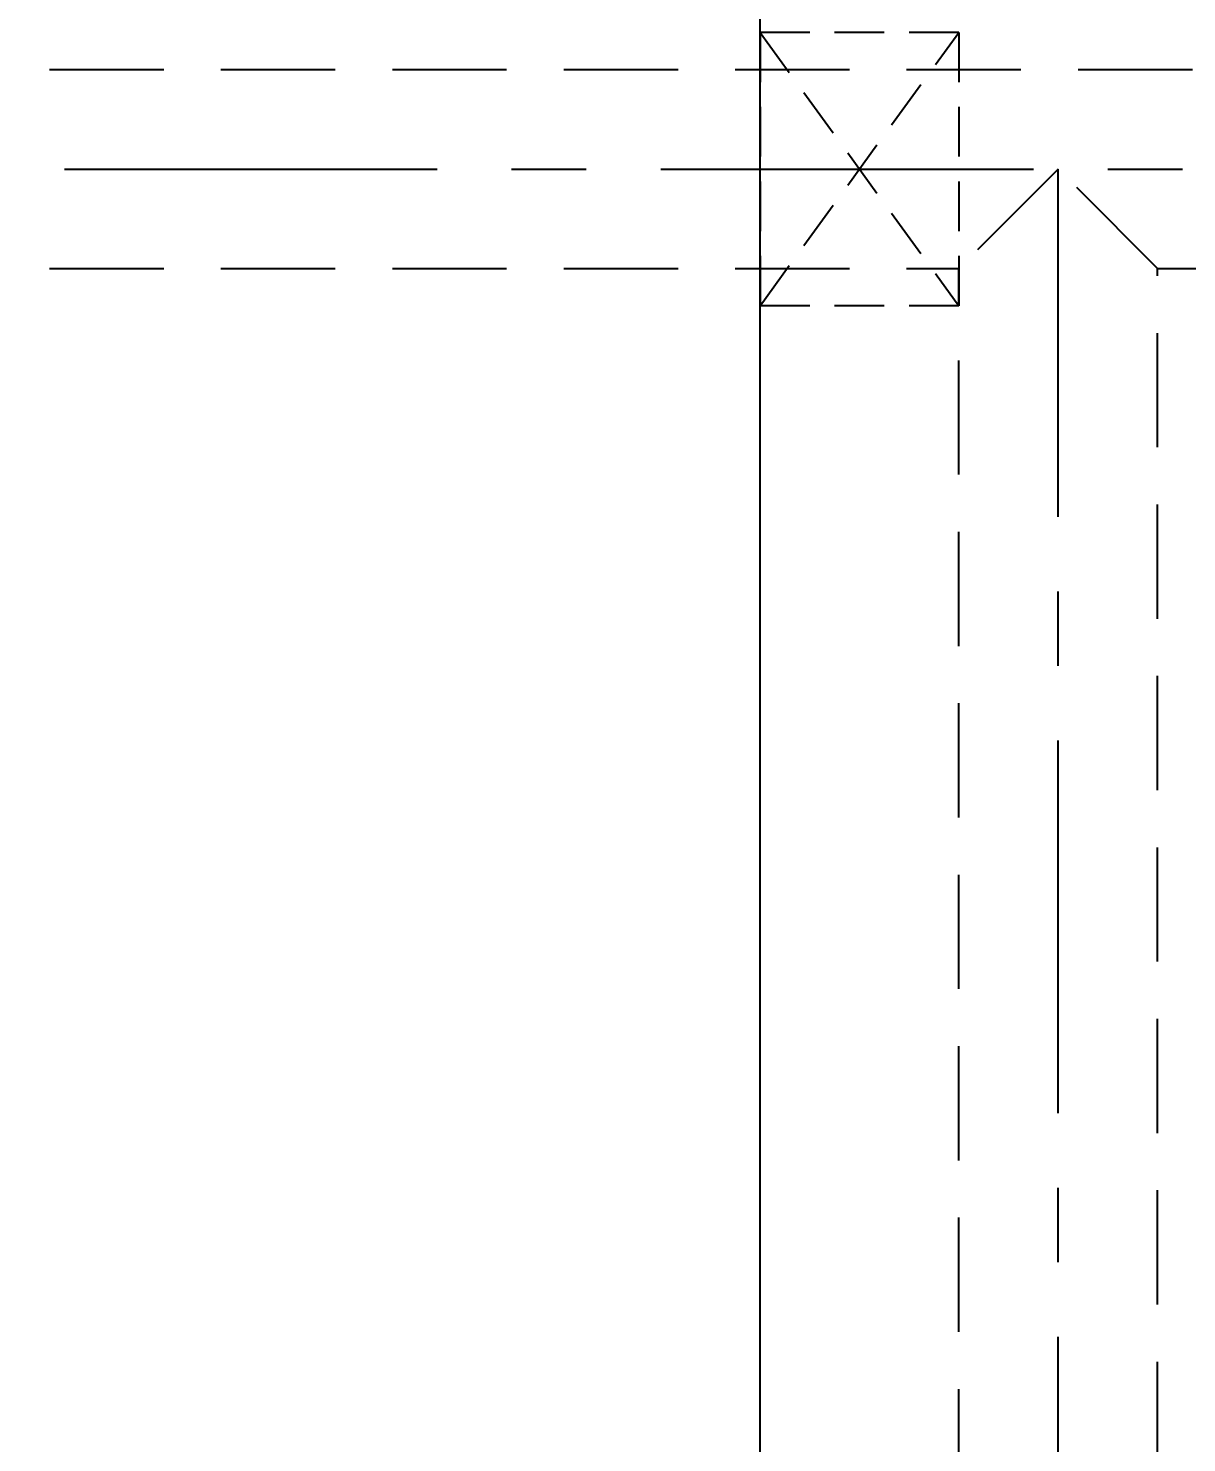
# Model space of a CAD drawing. Header units: millimetres. Extents: x 23075 to 24509, y -21593 to -20579.
# Drawn here: x 23642.7 to 23689.3, y -20938.1 to -20881.2 of the extents above; entities that cross this region are included whole.
import ezdxf

# ---------------------------------------------------------------- set-up
doc = ezdxf.new("R2010")
doc.units = ezdxf.units.MM
doc.header["$LTSCALE"] = 8
doc.linetypes.add('CENTER', pattern=[2, 1.25, -0.25, 0.25, -0.25])
doc.linetypes.add('HIDDEN', pattern=[0.375, 0.25, -0.125])
doc.layers.get('DEFPOINTS').update_dxf_attribs({"color": 6})
doc.layers.add('Cav-cor', color=30, linetype='Continuous')
doc.layers.add('WT', color=4, linetype='Continuous')
doc.layers.add('dim', color=3, linetype='Continuous', lineweight=15)
doc.styles.get("Standard").update_dxf_attribs({"font": 'txt.shx', "width": 0.8, "bigfont": 'chineset.shx'})
doc.dimstyles.new('ISO-25', dxfattribs={"dimtxt": 5, "dimasz": 4, "dimexe": 0.3, "dimexo": 0.3, "dimtad": 0, "dimzin": 1, "dimdsep": 46, "dimtxsty": 'Standard', "dimcen": 0, "dimclrd": 3, "dimclre": 3, "dimclrt": 3, "dimazin": 0, "dimtfac": 1, "dimtofl": 0, "dimtmove": 0, "dimatfit": 0, "dimfxl": 0, "dimarcsym": 0})

# ---------------------------------------------------------------- blocks, each defined once
blk = doc.blocks.new('*D27648')
at = {"layer": 'DEFPOINTS', "color": 0}
for p in [(23685.456, -20736.885), (23553.294, -20996.885), (23685.456, -20996.885)]:
    blk.add_point(p, dxfattribs=at)
at = {"layer": 'dim', "color": 3, "lineweight": -2}
for p, q in [((23685.156, -20736.885), (23552.994, -20736.885)), ((23553.294, -20740.885), (23553.294, -20857.26)), ((23553.294, -20992.885), (23553.294, -20876.51)), ((23685.156, -20996.885), (23552.994, -20996.885))]:
    blk.add_line(p, q, dxfattribs=at)
at = {"layer": 'dim', "color": 3}
for points in [[(23553.96, -20740.885), (23552.627, -20740.885), (23553.294, -20736.885)], [(23552.627, -20992.885), (23553.96, -20992.885), (23553.294, -20996.885)]]:
    blk.add_solid(points, dxfattribs=at)
at = {"layer": 'dim', "color": 3, "insert": (23553.294, -20866.885), "char_height": 5, "attachment_point": 5, "rotation": 90}
blk.add_mtext('260.00', dxfattribs=at)
blk = doc.blocks.new('20150513.114825')
at = {"layer": 'WT', "color": 125, "linetype": 'HIDDEN'}
for p, q in [((-5.5, 8), (5.5, 8)), ((5.5, 8), (-5.5, 0)), ((-5.5, 8), (5.5, 0)), ((-5.5, 0), (-5.5, 8)), ((5.5, 0), (5.5, 8)), ((-5.5, 0), (5.5, 0))]:
    blk.add_line(p, q, dxfattribs=at)

msp = doc.modelspace()

# ---------------------------------------------------------------- linework, layer by layer
at = {"layer": 'Cav-cor', "color": 241}
msp.add_line((23672.156, -20984.885), (23672.156, -20748.885), dxfattribs=at)
at = {"layer": 'WT', "color": 125, "linetype": 'HIDDEN', "ltscale": 2.3}
for p, q in [((23602.156, -20882.885), (23757.156, -20882.885)), ((23684.156, -20886.885), (23680.156, -20890.885)), ((23688.156, -20890.885), (23684.156, -20886.885)), ((23602.156, -20890.885), (23680.156, -20890.885)), ((23680.156, -20988.885), (23680.156, -20890.885)), ((23688.156, -20980.885), (23688.156, -20890.885)), ((23688.156, -20890.885), (23757.156, -20890.885))]:
    msp.add_line(p, q, dxfattribs=at)
at = {"layer": 'WT', "color": 125, "linetype": 'CENTER', "ltscale": 1.5}
for p, q in [((23572.156, -20886.885), (23757.156, -20886.885)), ((23684.156, -20996.885), (23684.156, -20886.885))]:
    msp.add_line(p, q, dxfattribs=at)

# ---------------------------------------------------------------- block references
at = {"layer": 'WT', "color": 125, "linetype": 'HIDDEN', "ltscale": 2.3, "xscale": -1, "rotation": 90}
msp.add_blockref('20150513.114825', (23680.156, -20886.885), dxfattribs=at)

# ---------------------------------------------------------------- dimensions: what is measured, and where the dimension line sits
at = {"layer": 'dim'}
dim = msp.add_linear_dim(base=(23553.294, -20996.885), p1=(23685.456, -20736.885), p2=(23685.456, -20996.885), angle=90, dimstyle='ISO-25', dxfattribs=at)
dim.commit()
dim.dimension.update_dxf_attribs({"geometry": '*D27648', "text_midpoint": (23553.294, -20866.885), "dimtype": 160})

doc.saveas('drawing.dxf')
